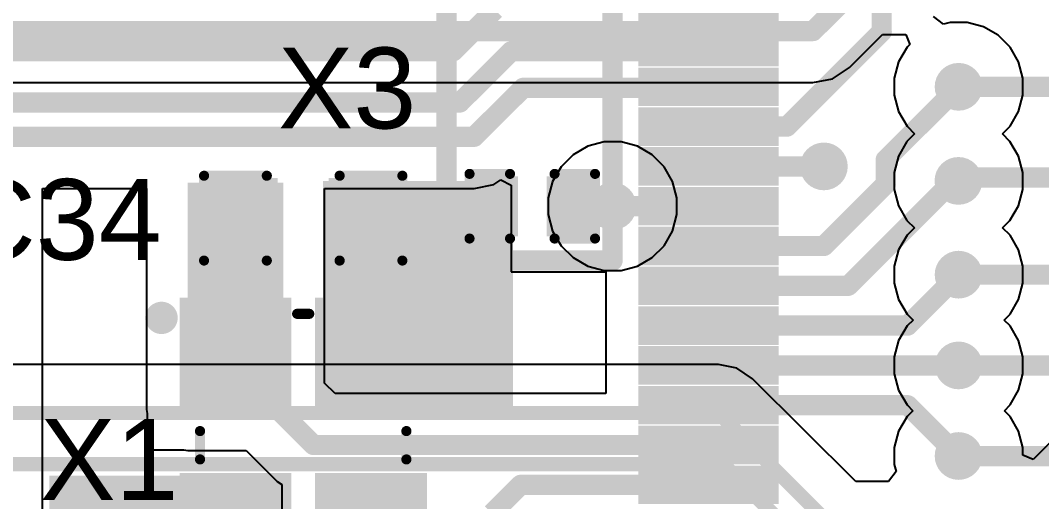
# Model space of a CAD drawing. Header units: millimetres. Extents: x -3 to 5437, y -3 to 5435.
# Drawn here: x 85.41 to 98.22, y 65.52 to 71.56 of the extents above; entities that cross this region are included whole.
import ezdxf

# ---------------------------------------------------------------- set-up
doc = ezdxf.new("R2010")
doc.units = ezdxf.units.MM
for name, color, linetype in [('BottomLayer', 5, 'Continuous'), ('BottomSolder', 6, 'Continuous'), ('TopLayer', 1, 'Continuous'), ('TopOverlay', 2, 'Continuous'), ('TopPaste', 8, 'Continuous'), ('TopSolder', 216, 'Continuous'), ('ViaHoleLayer', 16, 'Continuous')]:
    doc.layers.add(name, color=color, linetype=linetype)
doc.styles.add('Arial', font='', dxfattribs={"height": 0.2})
doc.styles.get('Arial').set_extended_font_data('Arial')

# ---------------------------------------------------------------- blocks, each defined once
blk = doc.blocks.new('C___0402_41')
at = {"layer": 'TopLayer'}
for points in [[(-0.699, -0.318), (-0.699, 0.318), (-0.241, 0.318), (-0.241, -0.318)], [(0.241, -0.318), (0.241, 0.318), (0.699, 0.318), (0.699, -0.318)]]:
    blk.add_hatch(color=1, dxfattribs=at).paths.add_polyline_path(points)
at = {"layer": 'TopPaste'}
for points in [[(-0.699, -0.318), (-0.699, 0.318), (-0.241, 0.318), (-0.241, -0.318)], [(0.241, -0.318), (0.241, 0.318), (0.699, 0.318), (0.699, -0.318)]]:
    blk.add_hatch(color=8, dxfattribs=at).paths.add_polyline_path(points)
at = {"layer": 'TopSolder'}
for points in [[(-0.758, -0.377), (-0.758, 0.377), (-0.181, 0.377), (-0.181, -0.377)], [(0.181, -0.377), (0.181, 0.377), (0.758, 0.377), (0.758, -0.377)]]:
    blk.add_hatch(color=216, dxfattribs=at).paths.add_polyline_path(points)
at = {"layer": 'TopOverlay', "const_width": 0.127}
for points in [[(-0.787, 0.406), (-0.787, -0.406)], [(-0.279, 0.406), (-0.787, 0.406)], [(0.787, 0.406), (0.279, 0.406)], [(0.787, 0.406), (0.787, -0.406)], [(-0.279, -0.406), (-0.787, -0.406)], [(0.787, -0.406), (0.279, -0.406)]]:
    blk.add_lwpolyline(points, dxfattribs=at)
at = {"layer": 'TopOverlay', "const_width": 0.0635}
for points in [[(-0.819, 0.406, 1), (-0.756, 0.406, 1)], [(-0.819, 0.406, 1), (-0.756, 0.406, 1)], [(-0.311, 0.406, 1), (-0.248, 0.406, 1)], [(0.248, 0.406, 1), (0.311, 0.406, 1)], [(0.756, 0.406, 1), (0.819, 0.406, 1)], [(0.756, 0.406, 1), (0.819, 0.406, 1)], [(-0.819, -0.406, 1), (-0.756, -0.406, 1)], [(-0.819, -0.406, 1), (-0.756, -0.406, 1)], [(-0.311, -0.406, 1), (-0.248, -0.406, 1)], [(0.248, -0.406, 1), (0.311, -0.406, 1)], [(0.756, -0.406, 1), (0.819, -0.406, 1)], [(0.756, -0.406, 1), (0.819, -0.406, 1)]]:
    blk.add_lwpolyline(points, format="xyb", close=True, dxfattribs=at)
blk = doc.blocks.new('LQFP_144_20_20__157')
at = {"layer": 'TopLayer'}
for points in [[(-11.46, 2.89), (-9.9, 2.89), (-9.9, 2.61), (-11.46, 2.61)], [(-11.46, 2.39), (-9.9, 2.39), (-9.9, 2.11), (-11.46, 2.11)], [(-11.46, 1.89), (-9.9, 1.89), (-9.9, 1.61), (-11.46, 1.61)], [(-11.46, 1.39), (-9.9, 1.39), (-9.9, 1.11), (-11.46, 1.11)], [(-11.46, 0.89), (-9.9, 0.89), (-9.9, 0.61), (-11.46, 0.61)], [(-11.46, 0.39), (-9.9, 0.39), (-9.9, 0.11), (-11.46, 0.11)], [(-11.46, -0.11), (-9.9, -0.11), (-9.9, -0.39), (-11.46, -0.39)], [(-11.46, -0.61), (-9.9, -0.61), (-9.9, -0.89), (-11.46, -0.89)], [(-11.46, -1.11), (-9.9, -1.11), (-9.9, -1.39), (-11.46, -1.39)], [(-11.46, -1.61), (-9.9, -1.61), (-9.9, -1.89), (-11.46, -1.89)], [(-11.46, -2.11), (-9.9, -2.11), (-9.9, -2.39), (-11.46, -2.39)], [(-11.46, -2.61), (-9.9, -2.61), (-9.9, -2.89), (-11.46, -2.89)]]:
    blk.add_hatch(color=1, dxfattribs=at).paths.add_polyline_path(points)
at = {"layer": 'TopPaste'}
for points in [[(-11.46, 2.89), (-9.9, 2.89), (-9.9, 2.61), (-11.46, 2.61)], [(-11.46, 2.39), (-9.9, 2.39), (-9.9, 2.11), (-11.46, 2.11)], [(-11.46, 1.89), (-9.9, 1.89), (-9.9, 1.61), (-11.46, 1.61)], [(-11.46, 1.39), (-9.9, 1.39), (-9.9, 1.11), (-11.46, 1.11)], [(-11.46, 0.89), (-9.9, 0.89), (-9.9, 0.61), (-11.46, 0.61)], [(-11.46, 0.39), (-9.9, 0.39), (-9.9, 0.11), (-11.46, 0.11)], [(-11.46, -0.11), (-9.9, -0.11), (-9.9, -0.39), (-11.46, -0.39)], [(-11.46, -0.61), (-9.9, -0.61), (-9.9, -0.89), (-11.46, -0.89)], [(-11.46, -1.11), (-9.9, -1.11), (-9.9, -1.39), (-11.46, -1.39)], [(-11.46, -1.61), (-9.9, -1.61), (-9.9, -1.89), (-11.46, -1.89)], [(-11.46, -2.11), (-9.9, -2.11), (-9.9, -2.39), (-11.46, -2.39)], [(-11.46, -2.61), (-9.9, -2.61), (-9.9, -2.89), (-11.46, -2.89)]]:
    blk.add_hatch(color=8, dxfattribs=at).paths.add_polyline_path(points)
at = {"layer": 'TopSolder'}
for points in [[(-11.562, 3.492), (-9.798, 3.492), (-9.798, 3.008), (-11.562, 3.008)], [(-11.562, 2.992), (-9.798, 2.992), (-9.798, 2.508), (-11.562, 2.508)], [(-11.562, 2.492), (-9.798, 2.492), (-9.798, 2.008), (-11.562, 2.008)], [(-11.562, 1.992), (-9.798, 1.992), (-9.798, 1.508), (-11.562, 1.508)], [(-11.562, 1.492), (-9.798, 1.492), (-9.798, 1.008), (-11.562, 1.008)], [(-11.562, 0.992), (-9.798, 0.992), (-9.798, 0.508), (-11.562, 0.508)], [(-11.562, 0.492), (-9.798, 0.492), (-9.798, 0.008), (-11.562, 0.008)], [(-11.562, -0.008), (-9.798, -0.008), (-9.798, -0.492), (-11.562, -0.492)], [(-11.562, -0.508), (-9.798, -0.508), (-9.798, -0.992), (-11.562, -0.992)], [(-11.562, -1.008), (-9.798, -1.008), (-9.798, -1.492), (-11.562, -1.492)], [(-11.562, -1.508), (-9.798, -1.508), (-9.798, -1.992), (-11.562, -1.992)], [(-11.562, -2.008), (-9.798, -2.008), (-9.798, -2.492), (-11.562, -2.492)], [(-11.562, -2.508), (-9.798, -2.508), (-9.798, -2.992), (-11.562, -2.992)]]:
    blk.add_hatch(color=216, dxfattribs=at).paths.add_polyline_path(points)
blk = doc.blocks.new('XC32M4_8_000_F18LJDT_268')
at = {"layer": 'TopLayer'}
for points in [[(-1.75, 1.45), (-0.45, 1.45), (-0.45, 0.25), (-1.75, 0.25)], [(0.45, 1.45), (1.75, 1.45), (1.75, 0.25), (0.45, 0.25)], [(-1.75, -0.25), (-0.45, -0.25), (-0.45, -1.45), (-1.75, -1.45)], [(0.45, -0.25), (1.75, -0.25), (1.75, -1.45), (0.45, -1.45)]]:
    blk.add_hatch(color=1, dxfattribs=at).paths.add_polyline_path(points)
at = {"layer": 'TopPaste'}
for points in [[(-1.75, 1.45), (-0.45, 1.45), (-0.45, 0.25), (-1.75, 0.25)], [(0.45, 1.45), (1.75, 1.45), (1.75, 0.25), (0.45, 0.25)], [(-1.75, -0.25), (-0.45, -0.25), (-0.45, -1.45), (-1.75, -1.45)], [(0.45, -0.25), (1.75, -0.25), (1.75, -1.45), (0.45, -1.45)]]:
    blk.add_hatch(color=8, dxfattribs=at).paths.add_polyline_path(points)
at = {"layer": 'TopSolder'}
for points in [[(-1.852, 1.552), (-0.348, 1.552), (-0.348, 0.148), (-1.852, 0.148)], [(0.348, 1.552), (1.852, 1.552), (1.852, 0.148), (0.348, 0.148)], [(-1.852, -0.148), (-0.348, -0.148), (-0.348, -1.552), (-1.852, -1.552)], [(0.348, -0.148), (1.852, -0.148), (1.852, -1.552), (0.348, -1.552)]]:
    blk.add_hatch(color=216, dxfattribs=at).paths.add_polyline_path(points)
at = {"layer": 'TopOverlay', "const_width": 0.127}
for points in [[(0.178, 1.295), (-0.178, 1.295)], [(-1.651, -0.076), (-1.651, 0.076)], [(1.651, -0.076), (1.651, 0.076)], [(0.178, -1.295), (-0.178, -1.295)]]:
    blk.add_lwpolyline(points, dxfattribs=at)
at = {"layer": 'TopOverlay'}
for points, const_width in [([(-0.21, 1.295, 1), (-0.146, 1.295, 1)], 0.0635), ([(0.146, 1.295, 1), (0.21, 1.295, 1)], 0.0635), ([(-1.683, 0.076, 1), (-1.619, 0.076, 1)], 0.0635), ([(1.619, 0.076, 1), (1.683, 0.076, 1)], 0.0635), ([(-1.683, -0.076, 1), (-1.619, -0.076, 1)], 0.0635), ([(1.619, -0.076, 1), (1.683, -0.076, 1)], 0.0635), ([(-0.21, -1.295, 1), (-0.146, -1.295, 1)], 0.0635), ([(0.146, -1.295, 1), (0.21, -1.295, 1)], 0.0635), ([(-1.524, -1.778, 1), (-1.676, -1.778, 1)], 0.254), ([(-1.74, -1.778, 1), (-1.613, -1.778, 1)], 0.127), ([(-1.587, -1.778, 1), (-1.46, -1.778, 1)], 0.127)]:
    blk.add_lwpolyline(points, format="xyb", close=True, dxfattribs=dict(at, const_width=const_width))
blk = doc.blocks.new('C__0603_493')
at = {"layer": 'TopLayer'}
for points in [[(-0.381, 0.445), (-0.381, -0.445), (-1.143, -0.445), (-1.143, 0.445)], [(1.143, 0.445), (1.143, -0.445), (0.381, -0.445), (0.381, 0.445)]]:
    blk.add_hatch(color=1, dxfattribs=at).paths.add_polyline_path(points)
at = {"layer": 'TopPaste'}
for points in [[(-0.381, 0.445), (-0.381, -0.445), (-1.143, -0.445), (-1.143, 0.445)], [(1.143, 0.445), (1.143, -0.445), (0.381, -0.445), (0.381, 0.445)]]:
    blk.add_hatch(color=8, dxfattribs=at).paths.add_polyline_path(points)
at = {"layer": 'TopSolder'}
for points in [[(-0.321, 0.504), (-0.321, -0.504), (-1.203, -0.504), (-1.203, 0.504)], [(1.203, 0.504), (1.203, -0.504), (0.321, -0.504), (0.321, 0.504)]]:
    blk.add_hatch(color=216, dxfattribs=at).paths.add_polyline_path(points)
at = {"layer": 'TopOverlay', "const_width": 0.127}
for points in [[(-1.245, 0.533), (-1.245, -0.533)], [(-0.457, 0.533), (-1.245, 0.533)], [(1.245, 0.533), (0.457, 0.533)], [(1.245, 0.533), (1.245, -0.533)], [(-0.457, -0.533), (-1.245, -0.533)], [(1.245, -0.533), (0.457, -0.533)]]:
    blk.add_lwpolyline(points, dxfattribs=at)
at = {"layer": 'TopOverlay', "const_width": 0.0635}
for points in [[(-1.276, 0.533, 1), (-1.213, 0.533, 1)], [(-1.276, 0.533, 1), (-1.213, 0.533, 1)], [(-0.489, 0.533, 1), (-0.425, 0.533, 1)], [(0.425, 0.533, 1), (0.489, 0.533, 1)], [(1.213, 0.533, 1), (1.276, 0.533, 1)], [(1.213, 0.533, 1), (1.276, 0.533, 1)], [(-1.276, -0.533, 1), (-1.213, -0.533, 1)], [(-1.276, -0.533, 1), (-1.213, -0.533, 1)], [(-0.489, -0.533, 1), (-0.425, -0.533, 1)], [(0.425, -0.533, 1), (0.489, -0.533, 1)], [(1.213, -0.533, 1), (1.276, -0.533, 1)], [(1.213, -0.533, 1), (1.276, -0.533, 1)]]:
    blk.add_lwpolyline(points, format="xyb", close=True, dxfattribs=at)

msp = doc.modelspace()

# ---------------------------------------------------------------- hatches: boundary and pattern name
at = {"layer": 'BottomLayer'}
h = msp.add_hatch(color=5, dxfattribs=at)
edge = h.paths.add_edge_path()
edge.add_arc((97.18, 70.729), 0.3, 0, 360)
h = msp.add_hatch(color=5, dxfattribs=at)
edge = h.paths.add_edge_path()
edge.add_arc((95.489, 69.729), 0.3, 0, 360)
h = msp.add_hatch(color=5, dxfattribs=at)
edge = h.paths.add_edge_path()
edge.add_arc((97.178, 69.547), 0.3, 0, 360)
h = msp.add_hatch(color=5, dxfattribs=at)
edge = h.paths.add_edge_path()
edge.add_arc((92.837, 69.229), 0.3, 0, 360)
h = msp.add_hatch(color=5, dxfattribs=at)
edge = h.paths.add_edge_path()
edge.add_arc((91.008, 68.589), 0.3, 0, 360)
h = msp.add_hatch(color=5, dxfattribs=at)
edge = h.paths.add_edge_path()
edge.add_arc((97.18, 68.369), 0.3, 0, 360)
h = msp.add_hatch(color=5, dxfattribs=at)
edge = h.paths.add_edge_path()
edge.add_arc((91.008, 67.869), 0.3, 0, 360)
h = msp.add_hatch(color=5, dxfattribs=at)
edge = h.paths.add_edge_path()
edge.add_arc((91.008, 67.275), 0.3, 0, 360)
h = msp.add_hatch(color=5, dxfattribs=at)
edge = h.paths.add_edge_path()
edge.add_arc((97.18, 67.229), 0.3, 0, 360)
h = msp.add_hatch(color=5, dxfattribs=at)
edge = h.paths.add_edge_path()
edge.add_arc((97.18, 66.091), 0.3, 0, 360)
at = {"layer": 'BottomSolder'}
h = msp.add_hatch(color=6, dxfattribs=at)
edge = h.paths.add_edge_path()
edge.add_arc((91.008, 68.589), 0.15, 0, 360)
h = msp.add_hatch(color=6, dxfattribs=at)
edge = h.paths.add_edge_path()
edge.add_arc((91.008, 67.869), 0.15, 0, 360)
h = msp.add_hatch(color=6, dxfattribs=at)
edge = h.paths.add_edge_path()
edge.add_arc((91.008, 67.275), 0.15, 0, 360)
at = {"layer": 'TopLayer'}
h = msp.add_hatch(color=1, dxfattribs=at)
edge = h.paths.add_edge_path()
edge.add_arc((97.18, 70.729), 0.3, 0, 360)
h = msp.add_hatch(color=1, dxfattribs=at)
edge = h.paths.add_edge_path()
edge.add_arc((95.489, 69.729), 0.3, 0, 360)
h = msp.add_hatch(color=1, dxfattribs=at)
edge = h.paths.add_edge_path()
edge.add_arc((97.178, 69.547), 0.3, 0, 360)
for points in [[(87.505, 66.676), (88.705, 66.676), (88.705, 69.524), (87.505, 69.524)], [(89.205, 66.676), (91.589, 66.676), (91.589, 69.547), (89.205, 69.547)], [(89.205, 66.676), (90.405, 66.676), (90.405, 69.524), (89.205, 69.524)], [(92.082, 68.966), (92.837, 68.966), (92.837, 69.476), (92.082, 69.476)], [(85.767, 62.886), (88.705, 62.886), (88.705, 65.845), (85.767, 65.845)], [(89.205, 62.886), (90.405, 62.886), (90.405, 65.776), (89.205, 65.776)]]:
    msp.add_hatch(color=1, dxfattribs=at).paths.add_polyline_path(points)
h = msp.add_hatch(color=1, dxfattribs=at)
edge = h.paths.add_edge_path()
edge.add_arc((92.837, 69.229), 0.3, 0, 360)
h = msp.add_hatch(color=1, dxfattribs=at)
edge = h.paths.add_edge_path()
edge.add_arc((91.008, 68.589), 0.3, 0, 360)
h = msp.add_hatch(color=1, dxfattribs=at)
edge = h.paths.add_edge_path()
edge.add_arc((97.18, 68.369), 0.3, 0, 360)
h = msp.add_hatch(color=1, dxfattribs=at)
edge = h.paths.add_edge_path()
edge.add_arc((91.008, 67.869), 0.3, 0, 360)
h = msp.add_hatch(color=1, dxfattribs=at)
edge = h.paths.add_edge_path()
edge.add_arc((91.008, 67.275), 0.3, 0, 360)
h = msp.add_hatch(color=1, dxfattribs=at)
edge = h.paths.add_edge_path()
edge.add_arc((97.18, 67.229), 0.3, 0, 360)
h = msp.add_hatch(color=1, dxfattribs=at)
edge = h.paths.add_edge_path()
edge.add_arc((97.18, 66.091), 0.3, 0, 360)
at = {"layer": 'TopSolder'}
h = msp.add_hatch(color=216, dxfattribs=at)
edge = h.paths.add_edge_path()
edge.add_arc((91.008, 68.589), 0.15, 0, 360)
h = msp.add_hatch(color=216, dxfattribs=at)
edge = h.paths.add_edge_path()
edge.add_arc((91.008, 67.869), 0.15, 0, 360)
h = msp.add_hatch(color=216, dxfattribs=at)
edge = h.paths.add_edge_path()
edge.add_arc((91.008, 67.275), 0.15, 0, 360)
at = {"layer": 'ViaHoleLayer'}
h = msp.add_hatch(color=16, dxfattribs=at)
edge = h.paths.add_edge_path()
edge.add_arc((97.18, 70.729), 0.15, 0, 360)
h = msp.add_hatch(color=16, dxfattribs=at)
edge = h.paths.add_edge_path()
edge.add_arc((95.489, 69.729), 0.15, 0, 360)
h = msp.add_hatch(color=16, dxfattribs=at)
edge = h.paths.add_edge_path()
edge.add_arc((97.178, 69.547), 0.15, 0, 360)
h = msp.add_hatch(color=16, dxfattribs=at)
edge = h.paths.add_edge_path()
edge.add_arc((92.837, 69.229), 0.15, 0, 360)
h = msp.add_hatch(color=16, dxfattribs=at)
edge = h.paths.add_edge_path()
edge.add_arc((91.008, 68.589), 0.15, 0, 360)
h = msp.add_hatch(color=16, dxfattribs=at)
edge = h.paths.add_edge_path()
edge.add_arc((97.18, 68.369), 0.15, 0, 360)
h = msp.add_hatch(color=16, dxfattribs=at)
edge = h.paths.add_edge_path()
edge.add_arc((91.008, 67.869), 0.15, 0, 360)
h = msp.add_hatch(color=16, dxfattribs=at)
edge = h.paths.add_edge_path()
edge.add_arc((91.008, 67.275), 0.15, 0, 360)
h = msp.add_hatch(color=16, dxfattribs=at)
edge = h.paths.add_edge_path()
edge.add_arc((97.18, 67.229), 0.15, 0, 360)
h = msp.add_hatch(color=16, dxfattribs=at)
edge = h.paths.add_edge_path()
edge.add_arc((97.18, 66.091), 0.15, 0, 360)

# ---------------------------------------------------------------- linework, layer by layer
at = {"layer": 'BottomLayer'}
for p, q in [((95.809, 70.971), (96.226, 71.387)), ((96.226, 71.387), (96.516, 71.387)), ((96.516, 71.387), (96.568, 71.26)), ((96.568, 71.26), (96.534, 71.225)), ((96.534, 71.225), (96.427, 71.041)), ((96.427, 71.041), (96.372, 70.836)), ((95.599, 70.83), (95.809, 70.971)), ((53.68, 70.781), (95.352, 70.781)), ((95.352, 70.781), (95.599, 70.83)), ((96.372, 70.836), (96.372, 70.623)), ((96.372, 70.623), (96.427, 70.417)), ((96.427, 70.417), (96.534, 70.233)), ((96.534, 70.233), (96.628, 70.139)), ((96.628, 70.139), (96.532, 70.043)), ((92.525, 69.982), (92.341, 69.876)), ((92.731, 70.037), (92.525, 69.982)), ((92.944, 70.037), (92.731, 70.037)), ((93.149, 69.982), (92.944, 70.037)), ((93.333, 69.876), (93.149, 69.982)), ((96.532, 70.043), (96.425, 69.859)), ((92.341, 69.876), (92.191, 69.725)), ((93.484, 69.725), (93.333, 69.876)), ((96.425, 69.859), (96.37, 69.653)), ((92.191, 69.725), (92.084, 69.541)), ((93.59, 69.541), (93.484, 69.725)), ((96.37, 69.653), (96.37, 69.44)), ((92.084, 69.541), (92.029, 69.336)), ((93.645, 69.336), (93.59, 69.541)), ((92.029, 69.336), (92.029, 69.123)), ((93.645, 69.123), (93.645, 69.336)), ((96.37, 69.44), (96.425, 69.235)), ((96.425, 69.235), (96.532, 69.051)), ((92.029, 69.123), (92.084, 68.917)), ((93.59, 68.917), (93.645, 69.123)), ((96.532, 69.051), (96.625, 68.957)), ((96.625, 68.957), (96.534, 68.865)), ((92.084, 68.917), (92.191, 68.733)), ((93.484, 68.733), (93.59, 68.917)), ((96.534, 68.865), (96.427, 68.681)), ((92.191, 68.733), (92.341, 68.583)), ((93.333, 68.583), (93.484, 68.733)), ((92.341, 68.583), (92.525, 68.476)), ((93.149, 68.476), (93.333, 68.583)), ((96.427, 68.681), (96.372, 68.476)), ((92.525, 68.476), (92.731, 68.421)), ((92.944, 68.421), (93.149, 68.476)), ((96.372, 68.476), (96.372, 68.263)), ((92.731, 68.421), (92.944, 68.421)), ((96.372, 68.263), (96.427, 68.057)), ((96.427, 68.057), (96.534, 67.873)), ((96.534, 67.873), (96.608, 67.799)), ((96.608, 67.799), (96.534, 67.725)), ((96.534, 67.725), (96.427, 67.541)), ((96.427, 67.541), (96.372, 67.336)), ((96.372, 67.336), (96.372, 67.123)), ((94.165, 67.241), (65.776, 67.241)), ((94.398, 67.194), (94.165, 67.241)), ((94.165, 67.241), (94.165, 67.241)), ((94.595, 67.062), (94.398, 67.194)), ((95.889, 65.769), (94.595, 67.062)), ((96.372, 67.123), (96.427, 66.917)), ((96.427, 66.917), (96.534, 66.733)), ((96.534, 66.733), (96.607, 66.66)), ((96.607, 66.66), (96.534, 66.587)), ((96.534, 66.587), (96.427, 66.403)), ((96.427, 66.403), (96.372, 66.198)), ((96.372, 66.198), (96.372, 65.985)), ((96.396, 65.896), (96.299, 65.769)), ((96.372, 65.985), (96.396, 65.896)), ((96.299, 65.769), (95.889, 65.769))]:
    msp.add_line(p, q, dxfattribs=at)
for points, const_width in [([(95.352, 71.429), (95.957, 72.034)], 0.254), ([(40.584, 71.429), (95.352, 71.429)], 0.254), ([(97.18, 70.729), (106.487, 70.729)], 0.254), ([(97.178, 69.547), (97.221, 69.589)], 0.254), ([(97.221, 69.589), (106.179, 69.589)], 0.254), ([(97.18, 68.369), (105.799, 68.369)], 0.254), ([(97.18, 67.229), (105.348, 67.229)], 0.254), ([(65.242, 66.632), (94.165, 66.632)], 0.178), ([(94.165, 66.632), (95.637, 65.16)], 0.178), ([(97.18, 66.091), (97.182, 66.089)], 0.254), ([(97.182, 66.089), (105.049, 66.089)], 0.254), ([(64.135, 65.989), (94.226, 65.989)], 0.178), ([(94.226, 65.989), (95.902, 64.313)], 0.178)]:
    msp.add_lwpolyline(points, dxfattribs=dict(at, const_width=const_width))
for points, const_width in [([(95.288, 71.429, 1), (95.415, 71.429, 1)], 0.127), ([(95.288, 71.429, 1), (95.415, 71.429, 1)], 0.127), ([(97.117, 70.729, 1), (97.244, 70.729, 1)], 0.127), ([(97.157, 69.589, 1), (97.284, 69.589, 1)], 0.127), ([(97.157, 69.589, 1), (97.284, 69.589, 1)], 0.127), ([(97.115, 69.547, 1), (97.242, 69.547, 1)], 0.127), ([(97.117, 68.369, 1), (97.244, 68.369, 1)], 0.127), ([(97.117, 67.229, 1), (97.244, 67.229, 1)], 0.127), ([(94.121, 66.632, 1), (94.21, 66.632, 1)], 0.0889), ([(94.121, 66.632, 1), (94.21, 66.632, 1)], 0.0889), ([(97.117, 66.091, 1), (97.244, 66.091, 1)], 0.127), ([(97.119, 66.089, 1), (97.246, 66.089, 1)], 0.127), ([(97.119, 66.089, 1), (97.246, 66.089, 1)], 0.127), ([(94.181, 65.989, 1), (94.27, 65.989, 1)], 0.0889), ([(94.181, 65.989, 1), (94.27, 65.989, 1)], 0.0889)]:
    msp.add_lwpolyline(points, format="xyb", close=True, dxfattribs=dict(at, const_width=const_width))
at = {"layer": 'TopLayer'}
for p, q in [((96.99, 71.515), (96.863, 71.612)), ((97.074, 71.537), (96.99, 71.515)), ((97.287, 71.537), (97.074, 71.537)), ((97.492, 71.482), (97.287, 71.537)), ((97.677, 71.376), (97.492, 71.482)), ((97.827, 71.225), (97.677, 71.376)), ((97.933, 71.041), (97.827, 71.225)), ((97.988, 70.836), (97.933, 71.041)), ((97.988, 70.623), (97.988, 70.836)), ((97.933, 70.417), (97.988, 70.623)), ((97.827, 70.233), (97.933, 70.417)), ((97.731, 70.137), (97.827, 70.233)), ((97.825, 70.043), (97.731, 70.137)), ((97.931, 69.859), (97.825, 70.043)), ((97.986, 69.653), (97.931, 69.859)), ((97.986, 69.44), (97.986, 69.653)), ((91.1, 69.453), (91.348, 69.503)), ((91.348, 69.503), (91.436, 69.562)), ((91.436, 69.562), (91.563, 69.494)), ((91.563, 69.494), (91.563, 68.404)), ((85.682, 64.667), (85.682, 69.453)), ((85.682, 69.453), (86.987, 69.453)), ((86.987, 69.453), (86.987, 66.676)), ((89.223, 67.008), (89.223, 69.453)), ((89.223, 69.453), (91.1, 69.453)), ((97.931, 69.235), (97.986, 69.44)), ((97.825, 69.051), (97.931, 69.235)), ((97.733, 68.959), (97.825, 69.051)), ((97.827, 68.865), (97.733, 68.959)), ((97.933, 68.681), (97.827, 68.865)), ((97.988, 68.476), (97.933, 68.681)), ((97.988, 68.263), (97.988, 68.476)), ((91.563, 68.404), (92.753, 68.404)), ((92.753, 68.404), (92.753, 67.581)), ((97.933, 68.057), (97.988, 68.263)), ((97.827, 67.873), (97.933, 68.057)), ((97.753, 67.799), (97.827, 67.873)), ((97.827, 67.725), (97.753, 67.799)), ((97.933, 67.541), (97.827, 67.725)), ((92.753, 67.581), (92.753, 66.877)), ((97.988, 67.336), (97.933, 67.541)), ((97.988, 67.123), (97.988, 67.336)), ((97.933, 66.917), (97.988, 67.123)), ((89.354, 66.877), (89.223, 67.008)), ((97.827, 66.733), (97.933, 66.917)), ((92.753, 66.877), (89.354, 66.877)), ((86.987, 66.676), (86.997, 66.626)), ((97.754, 66.66), (97.827, 66.733)), ((97.827, 66.587), (97.754, 66.66)), ((86.997, 66.626), (86.997, 66.168)), ((97.933, 66.403), (97.827, 66.587)), ((97.988, 66.198), (97.933, 66.403)), ((98.387, 66.321), (98.115, 66.049)), ((86.997, 66.168), (87.455, 66.168)), ((87.455, 66.168), (87.505, 66.158)), ((87.505, 66.158), (88.241, 66.158)), ((88.241, 66.158), (88.628, 65.771)), ((97.988, 66.101), (97.988, 66.198)), ((98.115, 66.049), (97.988, 66.101)), ((88.628, 65.771), (88.687, 65.732)), ((88.687, 65.732), (88.687, 62.886))]:
    msp.add_line(p, q, dxfattribs=at)
for points, const_width in [([(96.215, 71.419), (96.215, 73.173)], 0.254), ([(90.836, 71.174), (91.36, 71.698)], 0.254), ([(95.025, 70.229), (96.215, 71.419)], 0.254), ([(72.055, 71.174), (90.836, 71.174)], 0.254), ([(90.921, 70.532), (91.563, 71.174)], 0.254), ([(91.563, 71.174), (93.245, 71.174)], 0.254), ([(93.245, 71.174), (93.287, 71.216)], 0.254), ([(93.287, 71.216), (94.028, 71.216)], 0.254), ([(94.028, 71.216), (94.041, 71.229)], 0.254), ([(91.1, 70.101), (91.716, 70.716)], 0.254), ([(91.716, 70.716), (94.028, 70.716)], 0.254), ([(94.028, 70.716), (94.041, 70.729)], 0.254), ([(96.265, 69.814), (97.18, 70.729)], 0.254), ([(84.79, 70.532), (90.921, 70.532)], 0.254), ([(94.041, 70.229), (95.025, 70.229)], 0.254), ([(85.183, 70.101), (91.1, 70.101)], 0.254), ([(94.041, 69.729), (95.489, 69.729)], 0.254), ([(96.265, 69.506), (96.265, 69.814)], 0.254), ([(95.489, 68.729), (96.265, 69.506)], 0.254), ([(95.795, 68.229), (97.113, 69.547)], 0.254), ([(97.113, 69.547), (97.178, 69.547)], 0.254), ([(92.837, 69.229), (94.041, 69.229)], 0.254), ([(94.041, 68.729), (95.489, 68.729)], 0.254), ([(96.54, 67.729), (97.18, 68.369)], 0.254), ([(94.041, 68.229), (95.795, 68.229)], 0.254), ([(94.041, 67.729), (96.54, 67.729)], 0.254), ([(89.848, 67.47), (90.743, 67.47)], 0.508), ([(90.743, 67.47), (90.944, 67.27)], 0.508), ([(88.024, 67.291), (88.106, 67.208)], 0.254), ([(88.105, 67.207), (88.105, 67.326)], 0.254), ([(89.805, 67.326), (89.848, 67.369)], 0.254), ([(90.944, 67.27), (91.003, 67.27)], 0.508), ([(91.003, 67.27), (91.008, 67.275)], 0.508), ([(88.106, 67.205), (88.106, 67.208)], 0.254), ([(88.106, 67.205), (88.603, 66.708)], 0.254), ([(94.041, 67.229), (97.18, 67.229)], 0.254), ([(88.603, 66.708), (88.607, 66.708)], 0.254), ([(88.607, 66.708), (89.085, 66.229)], 0.254), ([(94.041, 66.729), (96.54, 66.729)], 0.254), ([(96.54, 66.729), (97.178, 66.091)], 0.254), ([(89.085, 66.229), (94.041, 66.229)], 0.254), ([(97.178, 66.091), (97.18, 66.091)], 0.254), ([(91.326, 65.369), (91.686, 65.729)], 0.254), ([(91.686, 65.729), (94.041, 65.729)], 0.254)]:
    msp.add_lwpolyline(points, dxfattribs=dict(at, const_width=const_width))
for points, const_width in [([(96.152, 71.419, 1), (96.279, 71.419, 1)], 0.127), ([(96.152, 71.419, 1), (96.279, 71.419, 1)], 0.127), ([(90.773, 71.174, 1), (90.9, 71.174, 1)], 0.127), ([(90.773, 71.174, 1), (90.9, 71.174, 1)], 0.127), ([(91.499, 71.174, 1), (91.626, 71.174, 1)], 0.127), ([(91.499, 71.174, 1), (91.626, 71.174, 1)], 0.127), ([(93.182, 71.174, 1), (93.309, 71.174, 1)], 0.127), ([(93.182, 71.174, 1), (93.309, 71.174, 1)], 0.127), ([(93.224, 71.216, 1), (93.351, 71.216, 1)], 0.127), ([(93.224, 71.216, 1), (93.351, 71.216, 1)], 0.127), ([(93.964, 71.216, 1), (94.091, 71.216, 1)], 0.127), ([(93.964, 71.216, 1), (94.091, 71.216, 1)], 0.127), ([(93.977, 71.229, 1), (94.104, 71.229, 1)], 0.127), ([(91.652, 70.716, 1), (91.779, 70.716, 1)], 0.127), ([(91.652, 70.716, 1), (91.779, 70.716, 1)], 0.127), ([(93.964, 70.716, 1), (94.091, 70.716, 1)], 0.127), ([(93.964, 70.716, 1), (94.091, 70.716, 1)], 0.127), ([(93.977, 70.729, 1), (94.104, 70.729, 1)], 0.127), ([(97.117, 70.729, 1), (97.244, 70.729, 1)], 0.127), ([(90.858, 70.532, 1), (90.985, 70.532, 1)], 0.127), ([(90.858, 70.532, 1), (90.985, 70.532, 1)], 0.127), ([(93.977, 70.229, 1), (94.104, 70.229, 1)], 0.127), ([(94.962, 70.229, 1), (95.089, 70.229, 1)], 0.127), ([(94.962, 70.229, 1), (95.089, 70.229, 1)], 0.127), ([(91.037, 70.101, 1), (91.164, 70.101, 1)], 0.127), ([(91.037, 70.101, 1), (91.164, 70.101, 1)], 0.127), ([(93.977, 69.729, 1), (94.104, 69.729, 1)], 0.127), ([(95.425, 69.729, 1), (95.552, 69.729, 1)], 0.127), ([(96.202, 69.814, 1), (96.329, 69.814, 1)], 0.127), ([(96.202, 69.814, 1), (96.329, 69.814, 1)], 0.127), ([(96.202, 69.506, 1), (96.329, 69.506, 1)], 0.127), ([(96.202, 69.506, 1), (96.329, 69.506, 1)], 0.127), ([(97.049, 69.547, 1), (97.176, 69.547, 1)], 0.127), ([(97.049, 69.547, 1), (97.176, 69.547, 1)], 0.127), ([(97.115, 69.547, 1), (97.242, 69.547, 1)], 0.127), ([(92.774, 69.229, 1), (92.901, 69.229, 1)], 0.127), ([(93.977, 69.229, 1), (94.104, 69.229, 1)], 0.127), ([(93.977, 68.729, 1), (94.104, 68.729, 1)], 0.127), ([(95.425, 68.729, 1), (95.552, 68.729, 1)], 0.127), ([(95.425, 68.729, 1), (95.552, 68.729, 1)], 0.127), ([(97.117, 68.369, 1), (97.244, 68.369, 1)], 0.127), ([(93.977, 68.229, 1), (94.104, 68.229, 1)], 0.127), ([(95.732, 68.229, 1), (95.859, 68.229, 1)], 0.127), ([(95.732, 68.229, 1), (95.859, 68.229, 1)], 0.127), ([(93.977, 67.729, 1), (94.104, 67.729, 1)], 0.127), ([(96.477, 67.729, 1), (96.604, 67.729, 1)], 0.127), ([(96.477, 67.729, 1), (96.604, 67.729, 1)], 0.127), ([(89.721, 67.47, 1), (89.975, 67.47, 1)], 0.254), ([(90.616, 67.47, 1), (90.87, 67.47, 1)], 0.254), ([(90.616, 67.47, 1), (90.87, 67.47, 1)], 0.254), ([(87.96, 67.291, 1), (88.087, 67.291, 1)], 0.127), ([(88.041, 67.326, 1), (88.168, 67.326, 1)], 0.127), ([(89.741, 67.326, 1), (89.868, 67.326, 1)], 0.127), ([(89.784, 67.369, 1), (89.911, 67.369, 1)], 0.127), ([(90.817, 67.27, 1), (91.071, 67.27, 1)], 0.254), ([(90.817, 67.27, 1), (91.071, 67.27, 1)], 0.254), ([(90.876, 67.27, 1), (91.13, 67.27, 1)], 0.254), ([(90.876, 67.27, 1), (91.13, 67.27, 1)], 0.254), ([(90.881, 67.275, 1), (91.135, 67.275, 1)], 0.254), ([(88.041, 67.207, 1), (88.168, 67.207, 1)], 0.127), ([(88.043, 67.208, 1), (88.17, 67.208, 1)], 0.127), ([(88.043, 67.208, 1), (88.17, 67.208, 1)], 0.127), ([(88.043, 67.205, 1), (88.17, 67.205, 1)], 0.127), ([(88.043, 67.205, 1), (88.17, 67.205, 1)], 0.127), ([(93.977, 67.229, 1), (94.104, 67.229, 1)], 0.127), ([(97.117, 67.229, 1), (97.244, 67.229, 1)], 0.127), ([(88.54, 66.708, 1), (88.667, 66.708, 1)], 0.127), ([(88.54, 66.708, 1), (88.667, 66.708, 1)], 0.127), ([(88.543, 66.708, 1), (88.67, 66.708, 1)], 0.127), ([(88.543, 66.708, 1), (88.67, 66.708, 1)], 0.127), ([(93.977, 66.729, 1), (94.104, 66.729, 1)], 0.127), ([(96.477, 66.729, 1), (96.604, 66.729, 1)], 0.127), ([(96.477, 66.729, 1), (96.604, 66.729, 1)], 0.127), ([(89.022, 66.229, 1), (89.149, 66.229, 1)], 0.127), ([(89.022, 66.229, 1), (89.149, 66.229, 1)], 0.127), ([(93.977, 66.229, 1), (94.104, 66.229, 1)], 0.127), ([(97.115, 66.091, 1), (97.242, 66.091, 1)], 0.127), ([(97.115, 66.091, 1), (97.242, 66.091, 1)], 0.127), ([(97.117, 66.091, 1), (97.244, 66.091, 1)], 0.127), ([(91.622, 65.729, 1), (91.749, 65.729, 1)], 0.127), ([(91.622, 65.729, 1), (91.749, 65.729, 1)], 0.127), ([(93.977, 65.729, 1), (94.104, 65.729, 1)], 0.127)]:
    msp.add_lwpolyline(points, format="xyb", close=True, dxfattribs=dict(at, const_width=const_width))
at = {"layer": 'TopOverlay', "const_width": 0.254}
for points in [[(90.754, 68.546), (90.754, 75.463)], [(92.837, 68.546), (92.837, 75.463)], [(90.754, 68.546), (92.837, 68.546)]]:
    msp.add_lwpolyline(points, dxfattribs=at)
at = {"layer": 'TopOverlay', "const_width": 0.127}
for points in [[(90.691, 68.546, 1), (90.818, 68.546, 1)], [(90.691, 68.546, 1), (90.818, 68.546, 1)], [(92.774, 68.546, 1), (92.901, 68.546, 1)], [(92.774, 68.546, 1), (92.901, 68.546, 1)]]:
    msp.add_lwpolyline(points, format="xyb", close=True, dxfattribs=at)

# ---------------------------------------------------------------- block references
msp.add_blockref('LQFP_144_20_20__157', (104.721, 68.479))
for name, p, rotation in [('C__0603_493', (88.955, 69.079), 180), ('C___0402_41', (91.83, 69.229), 180), ('XC32M4_8_000_F18LJDT_268', (88.955, 66.226), 270)]:
    msp.add_blockref(name, p, dxfattribs=dict(rotation=rotation))

# ---------------------------------------------------------------- texts
at = {"layer": 'TopOverlay', "style": 'Arial'}
for s, p in [('X3', (88.638, 70.206)), ('C34', (84.574, 68.555)), ('X1', (85.653, 65.54))]:
    msp.add_text(s, height=1.016, dxfattribs=at).set_placement(p)

doc.saveas('drawing.dxf')
